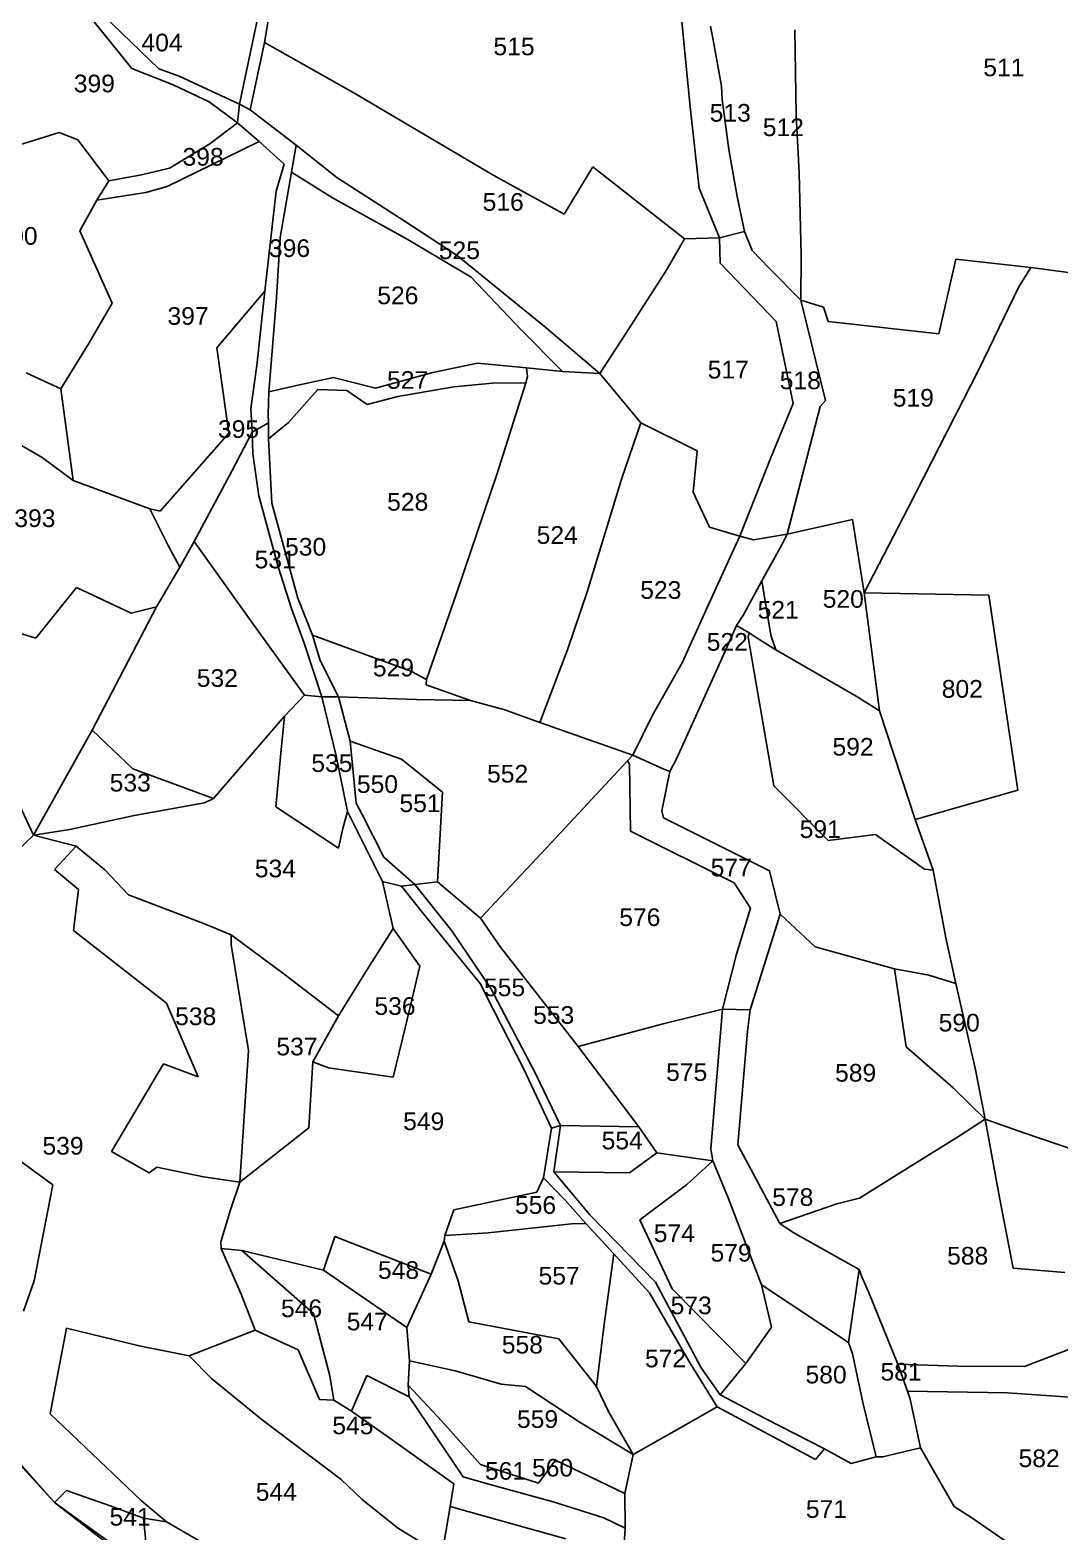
# Model space of a CAD drawing. Header units: inches. Extents: x 186800 to 194298, y 1604602 to 1613194.
# Drawn here: x 190825 to 191700, y 1606393 to 1607669 of the extents above; entities that cross this region are included whole.
import ezdxf

# ---------------------------------------------------------------- set-up
doc = ezdxf.new("R2010")
doc.units = ezdxf.units.IN
doc.header["$LTSCALE"] = 15
doc.header["$MEASUREMENT"] = 0
doc.layers.add('PLOT', color=7, linetype='Continuous')
doc.layers.add('PLOT NO', color=7, linetype='Continuous')
doc.styles.get("Standard").update_dxf_attribs({"font": 'arial.ttf'})

msp = doc.modelspace()

# ---------------------------------------------------------------- linework, layer by layer
at = {"layer": 'PLOT'}
for p, q in [((191023.9, 1607657.9), (191031.4, 1607703.3)), ((191031.4, 1607703.3), (191023.9, 1607657.9)), ((190911.3, 1607636), (190864.7, 1607693.5)), ((190864.7, 1607693.5), (190911.3, 1607636)), ((191020.4, 1607690.3), (191002.8, 1607605.6)), ((191002.8, 1607605.6), (191020.4, 1607690.3)), ((190934.1, 1607635.7), (190887, 1607681.2)), ((190887, 1607681.2), (190934.1, 1607635.7)), ((191378.2, 1607678.6), (191385.5, 1607603.5)), ((191385.5, 1607603.5), (191378.2, 1607678.6)), ((191402.7, 1607672), (191405.3, 1607658.6)), ((191405.3, 1607658.6), (191402.7, 1607672)), ((191474.3, 1607668.7), (191475.6, 1607596.2)), ((191475.6, 1607596.2), (191474.3, 1607668.7)), ((191023.9, 1607657.9), (191011.8, 1607600.7)), ((191011.8, 1607600.7), (191023.9, 1607657.9)), ((191101.1, 1607614.5), (191023.9, 1607657.9)), ((191023.9, 1607657.9), (191101.1, 1607614.5)), ((191405.3, 1607658.6), (191412, 1607620.8)), ((191412, 1607620.8), (191405.3, 1607658.6)), ((190946.2, 1607622.2), (190911.3, 1607636)), ((190911.3, 1607636), (190946.2, 1607622.2)), ((190951.3, 1607629.5), (190934.1, 1607635.7)), ((190934.1, 1607635.7), (190951.3, 1607629.5)), ((190977, 1607607.5), (190946.2, 1607622.2)), ((190946.2, 1607622.2), (190977, 1607607.5)), ((191002.8, 1607605.6), (190951.3, 1607629.5)), ((190951.3, 1607629.5), (191002.8, 1607605.6)), ((191218.6, 1607545), (191101.1, 1607614.5)), ((191101.1, 1607614.5), (191218.6, 1607545)), ((191412, 1607620.8), (191412.8, 1607609.7)), ((191412.8, 1607609.7), (191412, 1607620.8)), ((191412.8, 1607609.7), (191418.3, 1607567.1)), ((191418.3, 1607567.1), (191412.8, 1607609.7)), ((191000.9, 1607589.8), (190977, 1607607.5)), ((190977, 1607607.5), (191000.9, 1607589.8)), ((191002.8, 1607605.6), (191000.9, 1607589.8)), ((191000.9, 1607589.8), (191002.8, 1607605.6)), ((191002.8, 1607605.6), (191011.8, 1607600.7)), ((191011.8, 1607600.7), (191002.8, 1607605.6)), ((191002.8, 1607605.6), (191002.8, 1607605.6)), ((191011.8, 1607600.7), (191050.9, 1607570.9)), ((191050.9, 1607570.9), (191011.8, 1607600.7)), ((191011.8, 1607600.7), (191011.8, 1607600.7)), ((191385.5, 1607603.5), (191393.3, 1607534.3)), ((191393.3, 1607534.3), (191385.5, 1607603.5)), ((191475.6, 1607596.2), (191478, 1607547.2)), ((191478, 1607547.2), (191475.6, 1607596.2)), ((191000.9, 1607589.8), (190977.5, 1607571.9)), ((190977.5, 1607571.9), (191000.9, 1607589.8)), ((191019.5, 1607573.9), (191000.9, 1607589.8)), ((191000.9, 1607589.8), (191019.5, 1607573.9)), ((191000.9, 1607589.8), (191000.9, 1607589.8)), ((190849.4, 1607581.6), (190815.7, 1607571)), ((190815.7, 1607571), (190849.4, 1607581.6)), ((190865.3, 1607575.4), (190849.4, 1607581.6)), ((190849.4, 1607581.6), (190865.3, 1607575.4)), ((190891.8, 1607540.6), (190865.3, 1607575.4)), ((190865.3, 1607575.4), (190865.3, 1607575.4)), ((190865.3, 1607575.4), (190891.8, 1607540.6)), ((190977.5, 1607571.9), (190943.2, 1607551.2)), ((190943.2, 1607551.2), (190977.5, 1607571.9)), ((190978.8, 1607554), (191019.5, 1607573.9)), ((191019.5, 1607573.9), (190978.8, 1607554)), ((191019.5, 1607573.9), (191019.5, 1607573.9)), ((191040.6, 1607554.6), (191019.5, 1607573.9)), ((191019.5, 1607573.9), (191040.6, 1607554.6)), ((191050.9, 1607570.9), (191047, 1607547.8)), ((191047, 1607547.8), (191050.9, 1607570.9)), ((191050.9, 1607570.9), (191085.3, 1607543.3)), ((191085.3, 1607543.3), (191050.9, 1607570.9)), ((191418.3, 1607567.1), (191425.5, 1607527.1)), ((191425.5, 1607527.1), (191418.3, 1607567.1)), ((190919.4, 1607545.6), (190891.8, 1607540.6)), ((190891.8, 1607540.6), (190919.4, 1607545.6)), ((190943.2, 1607551.2), (190919.4, 1607545.6)), ((190919.4, 1607545.6), (190943.2, 1607551.2)), ((190941.2, 1607535.6), (190978.8, 1607554)), ((190978.8, 1607554), (190941.2, 1607535.6)), ((191033.9, 1607531.8), (191040.6, 1607554.6)), ((191040.6, 1607554.6), (191033.9, 1607531.8)), ((191047, 1607547.8), (191037.3, 1607492.5)), ((191037.3, 1607492.5), (191047, 1607547.8)), ((191081.8, 1607526), (191047, 1607547.8)), ((191047, 1607547.8), (191081.8, 1607526)), ((191278.5, 1607512.1), (191218.6, 1607545)), ((191218.6, 1607545), (191278.5, 1607512.1)), ((191302.7, 1607552.4), (191278.5, 1607512.1)), ((191278.5, 1607512.1), (191302.7, 1607552.4)), ((191380.8, 1607491.2), (191302.7, 1607552.4)), ((191302.7, 1607552.4), (191380.8, 1607491.2)), ((191478, 1607547.2), (191479.8, 1607477.4)), ((191479.8, 1607477.4), (191478, 1607547.2)), ((190891.8, 1607540.6), (190881.5, 1607524)), ((190881.5, 1607524), (190891.8, 1607540.6)), ((190923.1, 1607530.6), (190941.2, 1607535.6)), ((190941.2, 1607535.6), (190923.1, 1607530.6)), ((191024.2, 1607446.8), (191033.9, 1607531.8)), ((191033.9, 1607531.8), (191024.2, 1607446.8)), ((191085.3, 1607543.3), (191142.7, 1607506.4)), ((191142.7, 1607506.4), (191085.3, 1607543.3)), ((191393.3, 1607534.3), (191410.3, 1607492.2)), ((191410.3, 1607492.2), (191393.3, 1607534.3)), ((190881.5, 1607524), (190867, 1607497.9)), ((190867, 1607497.9), (190881.5, 1607524)), ((190881.5, 1607524), (190923.1, 1607530.6)), ((190923.1, 1607530.6), (190881.5, 1607524)), ((191145.2, 1607491), (191081.8, 1607526)), ((191081.8, 1607526), (191145.2, 1607491)), ((191425.5, 1607527.1), (191431.6, 1607497.4)), ((191431.6, 1607497.4), (191425.5, 1607527.1)), ((191142.7, 1607506.4), (191187.5, 1607477.1)), ((191187.5, 1607477.1), (191142.7, 1607506.4)), ((190867, 1607497.9), (190894.5, 1607436.7)), ((190894.5, 1607436.7), (190867, 1607497.9)), ((191431.6, 1607497.4), (191410.3, 1607492.2)), ((191410.3, 1607492.2), (191431.6, 1607497.4)), ((191438.1, 1607481.3), (191431.6, 1607497.4)), ((191431.6, 1607497.4), (191438.1, 1607481.3)), ((191037.3, 1607492.5), (191034, 1607441.1)), ((191034, 1607441.1), (191037.3, 1607492.5)), ((191199.4, 1607458.8), (191145.2, 1607491)), ((191145.2, 1607491), (191199.4, 1607458.8)), ((191365.7, 1607465.2), (191380.8, 1607491.2)), ((191380.8, 1607491.2), (191365.7, 1607465.2)), ((191410.3, 1607492.2), (191380.8, 1607491.2)), ((191380.8, 1607491.2), (191410.3, 1607492.2)), ((191380.8, 1607491.2), (191380.8, 1607491.2)), ((191411, 1607470.7), (191410.3, 1607492.2)), ((191410.3, 1607492.2), (191411, 1607470.7)), ((191452.5, 1607466.2), (191438.1, 1607481.3)), ((191438.1, 1607481.3), (191452.5, 1607466.2)), ((191187.5, 1607477.1), (191263.2, 1607415.5)), ((191263.2, 1607415.5), (191187.5, 1607477.1)), ((191458.7, 1607420.9), (191411, 1607470.7)), ((191411, 1607470.7), (191458.7, 1607420.9)), ((191479.8, 1607477.4), (191479.5, 1607439)), ((191479.5, 1607439), (191479.8, 1607477.4)), ((191596.7, 1607410.5), (191611.2, 1607474)), ((191611.2, 1607474), (191596.7, 1607410.5)), ((191611.2, 1607474), (191674.8, 1607466.9)), ((191674.8, 1607466.9), (191611.2, 1607474)), ((191241.9, 1607414), (191199.4, 1607458.8)), ((191199.4, 1607458.8), (191241.9, 1607414)), ((191331, 1607410.8), (191365.7, 1607465.2)), ((191365.7, 1607465.2), (191331, 1607410.8)), ((191479.5, 1607439), (191452.5, 1607466.2)), ((191452.5, 1607466.2), (191479.5, 1607439)), ((191664.8, 1607450.5), (191674.8, 1607466.9)), ((191674.8, 1607466.9), (191664.8, 1607450.5)), ((191674.8, 1607466.9), (191772.2, 1607453.9)), ((191772.2, 1607453.9), (191674.8, 1607466.9)), ((191024.2, 1607446.8), (190983.5, 1607398.5)), ((190983.5, 1607398.5), (191024.2, 1607446.8)), ((191017.3, 1607383.5), (191024.2, 1607446.8)), ((191024.2, 1607446.8), (191017.3, 1607383.5)), ((191024.2, 1607446.8), (191024.2, 1607446.8)), ((191630.6, 1607380.2), (191664.8, 1607450.5)), ((191664.8, 1607450.5), (191630.6, 1607380.2)), ((191664.8, 1607450.5), (191664.8, 1607450.5)), ((190894.5, 1607436.7), (190874.9, 1607403)), ((190874.9, 1607403), (190894.5, 1607436.7)), ((191034, 1607441.1), (191027.6, 1607361.3)), ((191027.6, 1607361.3), (191034, 1607441.1)), ((191479.5, 1607439), (191498.8, 1607433.2)), ((191498.8, 1607433.2), (191479.5, 1607439)), ((191479.5, 1607439), (191500.4, 1607353.8)), ((191500.4, 1607353.8), (191479.5, 1607439)), ((191479.5, 1607439), (191479.5, 1607439)), ((191498.8, 1607433.2), (191502.7, 1607421)), ((191502.7, 1607421), (191498.8, 1607433.2)), ((191472.9, 1607351.4), (191458.7, 1607420.9)), ((191458.7, 1607420.9), (191472.9, 1607351.4)), ((191502.7, 1607421), (191596.7, 1607410.5)), ((191596.7, 1607410.5), (191502.7, 1607421)), ((191277, 1607378.4), (191241.9, 1607414)), ((191241.9, 1607414), (191277, 1607378.4)), ((191263.2, 1607415.5), (191308.8, 1607376.7)), ((191308.8, 1607376.7), (191263.2, 1607415.5)), ((191308.8, 1607376.7), (191331, 1607410.8)), ((191331, 1607410.8), (191308.8, 1607376.7)), ((190874.9, 1607403), (190850.9, 1607363.9)), ((190850.9, 1607363.9), (190874.9, 1607403)), ((190983.5, 1607398.5), (190993.5, 1607326.1)), ((190993.5, 1607326.1), (190983.5, 1607398.5)), ((191012.4, 1607347), (191017.3, 1607383.5)), ((191017.3, 1607383.5), (191012.4, 1607347)), ((191204.8, 1607385.5), (191166.8, 1607377.7)), ((191166.8, 1607377.7), (191204.8, 1607385.5)), ((191246.4, 1607381.5), (191204.8, 1607385.5)), ((191204.8, 1607385.5), (191246.4, 1607381.5)), ((191277, 1607378.4), (191246.4, 1607381.5)), ((191246.4, 1607381.5), (191247.2, 1607374.2)), ((191247.2, 1607374.2), (191246.4, 1607381.5)), ((191246.4, 1607381.5), (191246.4, 1607381.5)), ((191246.4, 1607381.5), (191277, 1607378.4)), ((191570.8, 1607262.6), (191630.6, 1607380.2)), ((191630.6, 1607380.2), (191570.8, 1607262.6)), ((190850.9, 1607363.9), (190821.4, 1607377.5)), ((190821.4, 1607377.5), (190850.9, 1607363.9)), ((191053.7, 1607367.3), (191027.6, 1607361.3)), ((191027.6, 1607361.3), (191053.7, 1607367.3)), ((191082.6, 1607373.5), (191053.7, 1607367.3)), ((191053.7, 1607367.3), (191082.6, 1607373.5)), ((191118.1, 1607364.3), (191082.6, 1607373.5)), ((191082.6, 1607373.5), (191118.1, 1607364.3)), ((191166.8, 1607377.7), (191118.1, 1607364.3)), ((191118.1, 1607364.3), (191166.8, 1607377.7)), ((191217.5, 1607368.6), (191184.8, 1607365.6)), ((191184.8, 1607365.6), (191217.5, 1607368.6)), ((191245.9, 1607368.8), (191217.5, 1607368.6)), ((191217.5, 1607368.6), (191245.9, 1607368.8)), ((191221.7, 1607292), (191245.9, 1607368.8)), ((191245.9, 1607368.8), (191221.7, 1607292)), ((191247.2, 1607374.2), (191245.9, 1607368.8)), ((191245.9, 1607368.8), (191247.2, 1607374.2)), ((191308.8, 1607376.7), (191277, 1607378.4)), ((191277, 1607378.4), (191277, 1607378.4)), ((191277, 1607378.4), (191277, 1607378.4)), ((191277, 1607378.4), (191308.8, 1607376.7)), ((191343.7, 1607335), (191308.8, 1607376.7)), ((191308.8, 1607376.7), (191343.7, 1607335)), ((191308.8, 1607376.7), (191308.8, 1607376.7)), ((190861.3, 1607286), (190850.9, 1607363.9)), ((190850.9, 1607363.9), (190850.9, 1607363.9)), ((190850.9, 1607363.9), (190861.3, 1607286)), ((191027.6, 1607361.3), (191026.9, 1607341.9)), ((191026.9, 1607341.9), (191027.6, 1607361.3)), ((191069.1, 1607363.3), (191044.4, 1607335.1)), ((191044.4, 1607335.1), (191069.1, 1607363.3)), ((191094, 1607362.4), (191069.1, 1607363.3)), ((191069.1, 1607363.3), (191094, 1607362.4)), ((191111, 1607350.6), (191094, 1607362.4)), ((191094, 1607362.4), (191111, 1607350.6)), ((191137.1, 1607357.3), (191111, 1607350.6)), ((191111, 1607350.6), (191137.1, 1607357.3)), ((191184.8, 1607365.6), (191137.1, 1607357.3)), ((191137.1, 1607357.3), (191184.8, 1607365.6)), ((191500.4, 1607353.8), (191495.9, 1607348.8)), ((191495.9, 1607348.8), (191500.4, 1607353.8)), ((190754.3, 1607352.3), (190835.1, 1607305.4)), ((190835.1, 1607305.4), (190754.3, 1607352.3)), ((191013.5, 1607327), (191012.4, 1607347)), ((191012.4, 1607347), (191013.5, 1607327)), ((191026.9, 1607341.9), (191027.4, 1607334.9)), ((191027.4, 1607334.9), (191026.9, 1607341.9)), ((191454.4, 1607305.9), (191472.9, 1607351.4)), ((191472.9, 1607351.4), (191454.4, 1607305.9)), ((191495.9, 1607348.8), (191468, 1607240.3)), ((191468, 1607240.3), (191495.9, 1607348.8)), ((191027.4, 1607334.9), (191013.5, 1607327)), ((191013.5, 1607327), (191027.4, 1607334.9)), ((191044.4, 1607335.1), (191027.3, 1607321.2)), ((191027.3, 1607321.2), (191044.4, 1607335.1)), ((191027.3, 1607321.2), (191027.4, 1607334.9)), ((191027.4, 1607334.9), (191027.3, 1607321.2)), ((191343.7, 1607335), (191327.4, 1607287.8)), ((191327.4, 1607287.8), (191343.7, 1607335)), ((191391.5, 1607311), (191343.7, 1607335)), ((191343.7, 1607335), (191391.5, 1607311)), ((190993.5, 1607326.1), (190935.3, 1607260)), ((190935.3, 1607260), (190993.5, 1607326.1)), ((190996.5, 1607294.5), (191013.5, 1607327)), ((191013.5, 1607327), (190996.5, 1607294.5)), ((191013.5, 1607327), (191013.5, 1607327)), ((191013.5, 1607327), (191014, 1607308.5)), ((191014, 1607308.5), (191013.5, 1607327)), ((191027.3, 1607321.2), (191030.2, 1607266.7)), ((191030.2, 1607266.7), (191027.3, 1607321.2)), ((191027.3, 1607321.2), (191027.3, 1607321.2)), ((190835.1, 1607305.4), (190861.3, 1607286)), ((190861.3, 1607286), (190835.1, 1607305.4)), ((191014, 1607308.5), (191019.2, 1607272.9)), ((191019.2, 1607272.9), (191014, 1607308.5)), ((191388, 1607276), (191391.5, 1607311)), ((191391.5, 1607311), (191388, 1607276)), ((191427.7, 1607238.7), (191454.4, 1607305.9)), ((191454.4, 1607305.9), (191427.7, 1607238.7)), ((190964.1, 1607234.1), (190996.5, 1607294.5)), ((190996.5, 1607294.5), (190964.1, 1607234.1)), ((191187, 1607190), (191221.7, 1607292)), ((191221.7, 1607292), (191187, 1607190)), ((190926.6, 1607261.9), (190861.3, 1607286)), ((190861.3, 1607286), (190861.3, 1607286)), ((190861.3, 1607286), (190926.6, 1607261.9)), ((191327.4, 1607287.8), (191298.1, 1607191.4)), ((191298.1, 1607191.4), (191327.4, 1607287.8)), ((191019.2, 1607272.9), (191035.5, 1607212.6)), ((191035.5, 1607212.6), (191019.2, 1607272.9)), ((191030.2, 1607266.7), (191052.2, 1607185.9)), ((191052.2, 1607185.9), (191030.2, 1607266.7)), ((191401.8, 1607246.3), (191388, 1607276)), ((191388, 1607276), (191401.8, 1607246.3)), ((190935.3, 1607260), (190926.6, 1607261.9)), ((190926.6, 1607261.9), (190942.2, 1607230.8)), ((190942.2, 1607230.8), (190926.6, 1607261.9)), ((190926.6, 1607261.9), (190935.3, 1607260)), ((191523.5, 1607252.7), (191468, 1607240.3)), ((191468, 1607240.3), (191523.5, 1607252.7)), ((191533.3, 1607190.4), (191523.5, 1607252.7)), ((191523.5, 1607252.7), (191533.3, 1607190.4)), ((191533.3, 1607190.4), (191570.8, 1607262.6)), ((191570.8, 1607262.6), (191533.3, 1607190.4)), ((191427.7, 1607238.7), (191401.8, 1607246.3)), ((191401.8, 1607246.3), (191427.7, 1607238.7)), ((191427.7, 1607238.7), (191424.1, 1607230.8)), ((191424.1, 1607230.8), (191427.7, 1607238.7)), ((191439.3, 1607235.5), (191427.7, 1607238.7)), ((191427.7, 1607238.7), (191427.7, 1607238.7)), ((191427.7, 1607238.7), (191427.7, 1607238.7)), ((191427.7, 1607238.7), (191439.3, 1607235.5)), ((191468, 1607240.3), (191439.3, 1607235.5)), ((191439.3, 1607235.5), (191468, 1607240.3)), ((191463.5, 1607231.2), (191468, 1607240.3)), ((191468, 1607240.3), (191463.5, 1607231.2)), ((190942.2, 1607230.8), (190952, 1607212.3)), ((190952, 1607212.3), (190942.2, 1607230.8)), ((190964.1, 1607234.1), (190952, 1607212.3)), ((190952, 1607212.3), (190964.1, 1607234.1)), ((191015.2, 1607162.6), (190964.1, 1607234.1)), ((190964.1, 1607234.1), (191015.2, 1607162.6)), ((191424.1, 1607230.8), (191400.2, 1607178.5)), ((191400.2, 1607178.5), (191424.1, 1607230.8)), ((191446.4, 1607200.7), (191463.5, 1607231.2)), ((191463.5, 1607231.2), (191446.4, 1607200.7)), ((190952, 1607212.3), (190932.1, 1607178.6)), ((190932.1, 1607178.6), (190952, 1607212.3)), ((191035.5, 1607212.6), (191046.8, 1607177.1)), ((191046.8, 1607177.1), (191035.5, 1607212.6)), ((191446.4, 1607200.7), (191430.9, 1607171.7)), ((191430.9, 1607171.7), (191446.4, 1607200.7)), ((191453.9, 1607154.5), (191446.4, 1607200.7)), ((191446.4, 1607200.7), (191446.4, 1607200.7)), ((191446.4, 1607200.7), (191453.9, 1607154.5)), ((190864.3, 1607195.1), (190829.7, 1607152)), ((190829.7, 1607152), (190864.3, 1607195.1)), ((190910.7, 1607173.2), (190864.3, 1607195.1)), ((190864.3, 1607195.1), (190910.7, 1607173.2)), ((191161.6, 1607116.8), (191187, 1607190)), ((191187, 1607190), (191161.6, 1607116.8)), ((191298.1, 1607191.4), (191281.5, 1607143)), ((191281.5, 1607143), (191298.1, 1607191.4)), ((191639.3, 1607188.6), (191533.3, 1607190.4)), ((191533.3, 1607190.4), (191546.4, 1607090.2)), ((191546.4, 1607090.2), (191533.3, 1607190.4)), ((191533.3, 1607190.4), (191533.3, 1607190.4)), ((191533.3, 1607190.4), (191639.3, 1607188.6)), ((191663.9, 1607022.7), (191639.3, 1607188.6)), ((191639.3, 1607188.6), (191663.9, 1607022.7)), ((190932.1, 1607178.6), (190877.6, 1607073.7)), ((190877.6, 1607073.7), (190932.1, 1607178.6)), ((190932.1, 1607178.6), (190910.7, 1607173.2)), ((190910.7, 1607173.2), (190932.1, 1607178.6)), ((191046.8, 1607177.1), (191057.5, 1607147.8)), ((191057.5, 1607147.8), (191046.8, 1607177.1)), ((191052.2, 1607185.9), (191064.7, 1607154.4)), ((191064.7, 1607154.4), (191052.2, 1607185.9)), ((191400.2, 1607178.5), (191378.7, 1607131.1)), ((191378.7, 1607131.1), (191400.2, 1607178.5)), ((190829.7, 1607152), (190783.3, 1607166)), ((190783.3, 1607166), (190829.7, 1607152)), ((191058, 1607103.4), (191015.2, 1607162.6)), ((191015.2, 1607162.6), (191058, 1607103.4)), ((191425, 1607162.8), (191411.6, 1607132.8)), ((191411.6, 1607132.8), (191425, 1607162.8)), ((191430.9, 1607171.7), (191425, 1607162.8)), ((191425, 1607162.8), (191430.9, 1607171.7)), ((191425, 1607162.8), (191435.5, 1607156.4)), ((191435.5, 1607156.4), (191425, 1607162.8)), ((191148.2, 1607123.8), (191064.7, 1607154.4)), ((191064.7, 1607154.4), (191071.1, 1607132.9)), ((191064.7, 1607154.4), (191148.2, 1607123.8)), ((191071.1, 1607132.9), (191064.7, 1607154.4)), ((191435.5, 1607156.4), (191434.7, 1607152.8)), ((191434.7, 1607152.8), (191435.5, 1607156.4)), ((191434.7, 1607152.8), (191441.3, 1607114.9)), ((191441.3, 1607114.9), (191434.7, 1607152.8)), ((191435.5, 1607156.4), (191442.5, 1607152.1)), ((191442.5, 1607152.1), (191435.5, 1607156.4)), ((191442.5, 1607152.1), (191458.3, 1607142)), ((191458.3, 1607142), (191442.5, 1607152.1)), ((191458.3, 1607142), (191453.9, 1607154.5)), ((191453.9, 1607154.5), (191458.3, 1607142)), ((191057.5, 1607147.8), (191072.6, 1607102.1)), ((191072.6, 1607102.1), (191057.5, 1607147.8)), ((191281.5, 1607143), (191257.7, 1607080.3)), ((191257.7, 1607080.3), (191281.5, 1607143)), ((191458.3, 1607142), (191458.3, 1607142)), ((191526.6, 1607102.7), (191458.3, 1607142)), ((191458.3, 1607142), (191526.6, 1607102.7)), ((191071.1, 1607132.9), (191086.7, 1607102.1)), ((191086.7, 1607102.1), (191071.1, 1607132.9)), ((191161.6, 1607116.8), (191148.2, 1607123.8)), ((191148.2, 1607123.8), (191161.6, 1607116.8)), ((191378.7, 1607131.1), (191353.3, 1607085.9)), ((191353.3, 1607085.9), (191378.7, 1607131.1)), ((191411.6, 1607132.8), (191374.3, 1607050)), ((191374.3, 1607050), (191411.6, 1607132.8)), ((191161.2, 1607112.4), (191161.6, 1607116.8)), ((191161.6, 1607116.8), (191161.2, 1607112.4)), ((191198.9, 1607099.1), (191161.2, 1607112.4)), ((191161.2, 1607112.4), (191198.9, 1607099.1)), ((191161.6, 1607116.8), (191161.6, 1607116.8)), ((191161.6, 1607116.8), (191161.6, 1607116.8)), ((191441.3, 1607114.9), (191456.7, 1607026.5)), ((191456.7, 1607026.5), (191441.3, 1607114.9)), ((191041, 1607085.8), (191058, 1607103.4)), ((191058, 1607103.4), (191041, 1607085.8)), ((191058, 1607103.4), (191058, 1607103.4)), ((191072.6, 1607102.1), (191058, 1607103.4)), ((191058, 1607103.4), (191072.6, 1607102.1)), ((191086.7, 1607102.1), (191072.6, 1607102.1)), ((191072.6, 1607102.1), (191084.9, 1607052)), ((191084.9, 1607052), (191072.6, 1607102.1)), ((191072.6, 1607102.1), (191072.6, 1607102.1)), ((191072.6, 1607102.1), (191086.7, 1607102.1)), ((191072.6, 1607102.1), (191072.6, 1607102.1)), ((191086.7, 1607102.1), (191153, 1607099.8)), ((191096.6, 1607064.5), (191086.7, 1607102.1)), ((191153, 1607099.8), (191086.7, 1607102.1)), ((191086.7, 1607102.1), (191096.6, 1607064.5)), ((191153, 1607099.8), (191198.9, 1607099.1)), ((191198.9, 1607099.1), (191153, 1607099.8)), ((191228.1, 1607091.1), (191198.9, 1607099.1)), ((191198.9, 1607099.1), (191228.1, 1607091.1)), ((191546.4, 1607090.2), (191526.6, 1607102.7)), ((191526.6, 1607102.7), (191546.4, 1607090.2)), ((190980.5, 1607015.7), (191041, 1607085.8)), ((191041, 1607085.8), (190980.5, 1607015.7)), ((191041, 1607085.8), (191037.8, 1607054.4)), ((191037.8, 1607054.4), (191041, 1607085.8)), ((191257.7, 1607080.3), (191228.1, 1607091.1)), ((191228.1, 1607091.1), (191257.7, 1607080.3)), ((191353.3, 1607085.9), (191336.7, 1607052.6)), ((191336.7, 1607052.6), (191353.3, 1607085.9)), ((191576.6, 1606997.9), (191546.4, 1607090.2)), ((191546.4, 1607090.2), (191576.6, 1606997.9)), ((190877.6, 1607073.7), (190827.8, 1606984.7)), ((190827.8, 1606984.7), (190877.6, 1607073.7)), ((190877.6, 1607073.7), (190912.2, 1607040.9)), ((190912.2, 1607040.9), (190877.6, 1607073.7)), ((191299, 1607066), (191257.7, 1607080.3)), ((191257.7, 1607080.3), (191257.7, 1607080.3)), ((191257.7, 1607080.3), (191299, 1607066)), ((191140.4, 1607049.1), (191096.6, 1607064.5)), ((191096.6, 1607064.5), (191101.9, 1607011.8)), ((191101.9, 1607011.8), (191096.6, 1607064.5)), ((191096.6, 1607064.5), (191096.6, 1607064.5)), ((191096.6, 1607064.5), (191140.4, 1607049.1)), ((191336.7, 1607052.6), (191299, 1607066)), ((191299, 1607066), (191336.7, 1607052.6)), ((191037.8, 1607054.4), (191033.6, 1607008.7)), ((191033.6, 1607008.7), (191037.8, 1607054.4)), ((191084.9, 1607052), (191094.5, 1607004.7)), ((191094.5, 1607004.7), (191084.9, 1607052)), ((191175, 1607021.2), (191140.4, 1607049.1)), ((191140.4, 1607049.1), (191175, 1607021.2)), ((191332.3, 1607047.8), (191267.8, 1606978.5)), ((191267.8, 1606978.5), (191332.3, 1607047.8)), ((191336.7, 1607052.6), (191332.3, 1607047.8)), ((191332.3, 1607047.8), (191336.7, 1607052.6)), ((191332.3, 1607047.8), (191334.1, 1607044.8)), ((191334.1, 1607044.8), (191332.3, 1607047.8)), ((191362.5, 1607041), (191336.7, 1607052.6)), ((191336.7, 1607052.6), (191362.5, 1607041)), ((191374.3, 1607050), (191368.3, 1607038.7)), ((191368.3, 1607038.7), (191374.3, 1607050)), ((190912.2, 1607040.9), (190980.5, 1607015.7)), ((190980.5, 1607015.7), (190912.2, 1607040.9)), ((191334.1, 1607044.8), (191334.9, 1606987.9)), ((191334.9, 1606987.9), (191334.1, 1607044.8)), ((191361.5, 1607005.4), (191368.3, 1607038.7)), ((191368.3, 1607038.7), (191361.5, 1607005.4)), ((191368.3, 1607038.7), (191362.5, 1607041)), ((191362.5, 1607041), (191368.3, 1607038.7)), ((191368.3, 1607038.7), (191368.3, 1607038.7)), ((191456.7, 1607026.5), (191502.7, 1606980.2)), ((191502.7, 1606980.2), (191456.7, 1607026.5)), ((191456.7, 1607026.5), (191456.7, 1607026.5)), ((191576.6, 1606997.9), (191663.9, 1607022.7)), ((191663.9, 1607022.7), (191576.6, 1606997.9)), ((191663.9, 1607022.7), (191663.9, 1607022.7)), ((190827.8, 1606984.7), (190812.1, 1607018.1)), ((190812.1, 1607018.1), (190827.8, 1606984.7)), ((190913.1, 1607001.4), (190973, 1607012.1)), ((190973, 1607012.1), (190913.1, 1607001.4)), ((190973, 1607012.1), (190980.5, 1607015.7)), ((190980.5, 1607015.7), (190973, 1607012.1)), ((190980.5, 1607015.7), (190980.5, 1607015.7)), ((191033.6, 1607008.7), (191086.7, 1606973.5)), ((191086.7, 1606973.5), (191033.6, 1607008.7)), ((191101.9, 1607011.8), (191106.9, 1607002.1)), ((191106.9, 1607002.1), (191101.9, 1607011.8)), ((191171, 1606945), (191175, 1607021.2)), ((191175, 1607021.2), (191171, 1606945)), ((190858.6, 1606989.5), (190913.1, 1607001.4)), ((190913.1, 1607001.4), (190858.6, 1606989.5)), ((191090.6, 1606990.3), (191094.5, 1607004.7)), ((191094.5, 1607004.7), (191090.6, 1606990.3)), ((191094.5, 1607004.7), (191124.1, 1606945.2)), ((191124.1, 1606945.2), (191094.5, 1607004.7)), ((191094.5, 1607004.7), (191094.5, 1607004.7)), ((191106.9, 1607002.1), (191125.4, 1606965.8)), ((191125.4, 1606965.8), (191106.9, 1607002.1)), ((191362.8, 1606999.4), (191361.5, 1607005.4)), ((191361.5, 1607005.4), (191362.8, 1606999.4)), ((191452.9, 1606954.4), (191362.8, 1606999.4)), ((191362.8, 1606999.4), (191452.9, 1606954.4)), ((191591.8, 1606955), (191576.6, 1606997.9)), ((191576.6, 1606997.9), (191576.6, 1606997.9)), ((191576.6, 1606997.9), (191591.8, 1606955)), ((190812.4, 1606969.9), (190827.8, 1606984.7)), ((190827.8, 1606984.7), (190812.4, 1606969.9)), ((190827.8, 1606984.7), (190858.6, 1606989.5)), ((190858.6, 1606989.5), (190827.8, 1606984.7)), ((190864, 1606975.2), (190827.8, 1606984.7)), ((190827.8, 1606984.7), (190864, 1606975.2)), ((191086.7, 1606973.5), (191090.6, 1606990.3)), ((191090.6, 1606990.3), (191086.7, 1606973.5)), ((191334.9, 1606987.9), (191422.8, 1606944)), ((191422.8, 1606944), (191334.9, 1606987.9)), ((191502.7, 1606980.2), (191542.9, 1606985.2)), ((191542.9, 1606985.2), (191502.7, 1606980.2)), ((191542.9, 1606985.2), (191584.6, 1606955.8)), ((191584.6, 1606955.8), (191542.9, 1606985.2)), ((190864, 1606975.2), (190845.6, 1606955.4)), ((190845.6, 1606955.4), (190864, 1606975.2)), ((190888.3, 1606955.1), (190864, 1606975.2)), ((190864, 1606975.2), (190864, 1606975.2)), ((190864, 1606975.2), (190888.3, 1606955.1)), ((191267.8, 1606978.5), (191207.4, 1606914.2)), ((191207.4, 1606914.2), (191267.8, 1606978.5)), ((191125.4, 1606965.8), (191151.7, 1606942.8)), ((191151.7, 1606942.8), (191125.4, 1606965.8)), ((190845.6, 1606955.4), (190865.8, 1606938.5)), ((190865.8, 1606938.5), (190845.6, 1606955.4)), ((190908.4, 1606933.8), (190888.3, 1606955.1)), ((190888.3, 1606955.1), (190908.4, 1606933.8)), ((191124.1, 1606945.2), (191140.4, 1606941.2)), ((191140.4, 1606941.2), (191124.1, 1606945.2)), ((191124.1, 1606945.2), (191133.1, 1606905.4)), ((191133.1, 1606905.4), (191124.1, 1606945.2)), ((191151.7, 1606942.8), (191171, 1606945)), ((191171, 1606945), (191151.7, 1606942.8)), ((191171, 1606945), (191171, 1606945)), ((191207.4, 1606914.2), (191171, 1606945)), ((191171, 1606945), (191207.4, 1606914.2)), ((191462.1, 1606917.5), (191452.9, 1606954.4)), ((191452.9, 1606954.4), (191462.1, 1606917.5)), ((191584.6, 1606955.8), (191591.8, 1606955)), ((191591.8, 1606955), (191584.6, 1606955.8)), ((191602.8, 1606897.5), (191591.8, 1606955)), ((191591.8, 1606955), (191602.8, 1606897.5)), ((190865.8, 1606938.5), (190861.7, 1606903.5)), ((190861.7, 1606903.5), (190865.8, 1606938.5)), ((190972.9, 1606909.2), (190908.4, 1606933.8)), ((190908.4, 1606933.8), (190972.9, 1606909.2)), ((191140.4, 1606941.2), (191151.7, 1606942.8)), ((191151.7, 1606942.8), (191140.4, 1606941.2)), ((191140.4, 1606941.2), (191162.5, 1606913.5)), ((191162.5, 1606913.5), (191140.4, 1606941.2)), ((191140.4, 1606941.2), (191140.4, 1606941.2)), ((191183.1, 1606903.3), (191151.7, 1606942.8)), ((191151.7, 1606942.8), (191183.1, 1606903.3)), ((191422.8, 1606944), (191436.9, 1606922.5)), ((191436.9, 1606922.5), (191422.8, 1606944)), ((191436.9, 1606922.5), (191425, 1606883.4)), ((191425, 1606883.4), (191436.9, 1606922.5)), ((190995.7, 1606899.8), (190972.9, 1606909.2)), ((190972.9, 1606909.2), (190995.7, 1606899.8)), ((191162.5, 1606913.5), (191207.2, 1606858.6)), ((191207.2, 1606858.6), (191162.5, 1606913.5)), ((191224.4, 1606889.3), (191207.4, 1606914.2)), ((191207.4, 1606914.2), (191207.4, 1606914.2)), ((191207.4, 1606914.2), (191224.4, 1606889.3)), ((191436.4, 1606836.1), (191462.1, 1606917.5)), ((191462.1, 1606917.5), (191436.4, 1606836.1)), ((191491.8, 1606889.6), (191462.1, 1606917.5)), ((191462.1, 1606917.5), (191491.8, 1606889.6)), ((190861.7, 1606903.5), (190940.8, 1606841.8)), ((190940.8, 1606841.8), (190861.7, 1606903.5)), ((190995.7, 1606899.8), (190995.6, 1606891.4)), ((190995.6, 1606891.4), (190995.7, 1606899.8)), ((191040.5, 1606866.4), (190995.7, 1606899.8)), ((190995.7, 1606899.8), (190995.7, 1606899.8)), ((190995.7, 1606899.8), (191040.5, 1606866.4)), ((191133.1, 1606905.4), (191109.7, 1606868.2)), ((191109.7, 1606868.2), (191133.1, 1606905.4)), ((191155.9, 1606873.4), (191133.1, 1606905.4)), ((191133.1, 1606905.4), (191155.9, 1606873.4)), ((191216.3, 1606854.2), (191183.1, 1606903.3)), ((191183.1, 1606903.3), (191216.3, 1606854.2)), ((191611.2, 1606858.7), (191602.8, 1606897.5)), ((191602.8, 1606897.5), (191611.2, 1606858.7)), ((190995.6, 1606891.4), (191010.4, 1606801.6)), ((191010.4, 1606801.6), (190995.6, 1606891.4)), ((191290.4, 1606805.1), (191224.4, 1606889.3)), ((191224.4, 1606889.3), (191290.4, 1606805.1)), ((191425, 1606883.4), (191412.9, 1606836.7)), ((191412.9, 1606836.7), (191425, 1606883.4)), ((191559, 1606871.1), (191491.8, 1606889.6)), ((191491.8, 1606889.6), (191559, 1606871.1)), ((191109.7, 1606868.2), (191086.9, 1606831.2)), ((191086.9, 1606831.2), (191109.7, 1606868.2)), ((191143.6, 1606822), (191155.9, 1606873.4)), ((191155.9, 1606873.4), (191143.6, 1606822)), ((191588.3, 1606865.7), (191559, 1606871.1)), ((191559, 1606871.1), (191569, 1606804.9)), ((191569, 1606804.9), (191559, 1606871.1)), ((191559, 1606871.1), (191588.3, 1606865.7)), ((191086.9, 1606831.2), (191040.5, 1606866.4)), ((191040.5, 1606866.4), (191086.9, 1606831.2)), ((191207.2, 1606858.6), (191218.4, 1606836.2)), ((191218.4, 1606836.2), (191207.2, 1606858.6)), ((191611.2, 1606858.7), (191588.3, 1606865.7)), ((191588.3, 1606865.7), (191611.2, 1606858.7)), ((191627.6, 1606786.6), (191611.2, 1606858.7)), ((191611.2, 1606858.7), (191627.6, 1606786.6)), ((191254.2, 1606782.1), (191216.3, 1606854.2)), ((191216.3, 1606854.2), (191254.2, 1606782.1)), ((190940.8, 1606841.8), (190967.5, 1606779.3)), ((190967.5, 1606779.3), (190940.8, 1606841.8)), ((191086.9, 1606831.2), (191065.1, 1606792)), ((191065.1, 1606792), (191086.9, 1606831.2)), ((191086.9, 1606831.2), (191086.9, 1606831.2)), ((191218.4, 1606836.2), (191244.1, 1606785.8)), ((191244.1, 1606785.8), (191218.4, 1606836.2)), ((191412.9, 1606836.7), (191362.7, 1606824.4)), ((191362.7, 1606824.4), (191412.9, 1606836.7)), ((191403, 1606718.1), (191412.9, 1606836.7)), ((191412.9, 1606836.7), (191403, 1606718.1)), ((191412.9, 1606836.7), (191436.4, 1606836.1)), ((191436.4, 1606836.1), (191412.9, 1606836.7)), ((191412.9, 1606836.7), (191412.9, 1606836.7)), ((191436.4, 1606836.1), (191434.3, 1606818.2)), ((191434.3, 1606818.2), (191436.4, 1606836.1)), ((191133.1, 1606779.1), (191143.6, 1606822)), ((191143.6, 1606822), (191133.1, 1606779.1)), ((191362.7, 1606824.4), (191290.4, 1606805.1)), ((191290.4, 1606805.1), (191362.7, 1606824.4)), ((191434.3, 1606818.2), (191426, 1606721.6)), ((191426, 1606721.6), (191434.3, 1606818.2)), ((191290.4, 1606805.1), (191341.8, 1606736.7)), ((191341.8, 1606736.7), (191290.4, 1606805.1)), ((191569, 1606804.9), (191608.8, 1606769.9)), ((191608.8, 1606769.9), (191569, 1606804.9)), ((191010.4, 1606801.6), (191005.5, 1606728.5)), ((191005.5, 1606728.5), (191010.4, 1606801.6)), ((191061.6, 1606736), (191065.1, 1606792)), ((191065.1, 1606792), (191061.6, 1606736)), ((191065.1, 1606792), (191078.3, 1606786.9)), ((191065.1, 1606792), (191065.1, 1606792)), ((191078.3, 1606786.9), (191065.1, 1606792)), ((190938.2, 1606790.4), (190894, 1606715.8)), ((190894, 1606715.8), (190938.2, 1606790.4)), ((190967.5, 1606779.3), (190938.2, 1606790.4)), ((190938.2, 1606790.4), (190967.5, 1606779.3)), ((191078.3, 1606786.9), (191133.1, 1606779.1)), ((191133.1, 1606779.1), (191078.3, 1606786.9)), ((191244.1, 1606785.8), (191267.7, 1606735.7)), ((191267.7, 1606735.7), (191244.1, 1606785.8)), ((191275.4, 1606738), (191254.2, 1606782.1)), ((191254.2, 1606782.1), (191275.4, 1606738)), ((191636, 1606743.4), (191627.6, 1606786.6)), ((191627.6, 1606786.6), (191627.6, 1606786.6)), ((191627.6, 1606786.6), (191636, 1606743.4)), ((191608.8, 1606769.9), (191636, 1606743.4)), ((191636, 1606743.4), (191608.8, 1606769.9)), ((190844.2, 1606687.6), (190768.5, 1606742.8)), ((190768.5, 1606742.8), (190844.2, 1606687.6)), ((191636, 1606743.4), (191613.5, 1606728.7)), ((191613.5, 1606728.7), (191636, 1606743.4)), ((191648.3, 1606676.7), (191636, 1606743.4)), ((191668.9, 1606731.7), (191636, 1606743.4)), ((191636, 1606743.4), (191648.3, 1606676.7)), ((191636, 1606743.4), (191668.9, 1606731.7)), ((191003.1, 1606689.9), (191061.6, 1606736)), ((191061.6, 1606736), (191003.1, 1606689.9)), ((191005.5, 1606728.5), (191003.1, 1606689.9)), ((191003.1, 1606689.9), (191005.5, 1606728.5)), ((191267.7, 1606735.7), (191260.8, 1606693.4)), ((191260.8, 1606693.4), (191267.7, 1606735.7)), ((191275.4, 1606738), (191267.7, 1606735.7)), ((191267.7, 1606735.7), (191275.4, 1606738)), ((191275.4, 1606738), (191269.7, 1606698.7)), ((191269.7, 1606698.7), (191275.4, 1606738)), ((191341.8, 1606736.7), (191275.4, 1606738)), ((191275.4, 1606738), (191275.4, 1606738)), ((191275.4, 1606738), (191341.8, 1606736.7)), ((191357.2, 1606714.6), (191341.8, 1606736.7)), ((191341.8, 1606736.7), (191357.2, 1606714.6)), ((191613.5, 1606728.7), (191570.2, 1606701.8)), ((191570.2, 1606701.8), (191613.5, 1606728.7)), ((191759.8, 1606700.6), (191668.9, 1606731.7)), ((191668.9, 1606731.7), (191759.8, 1606700.6)), ((190894, 1606715.8), (190925.9, 1606697.7)), ((190925.9, 1606697.7), (190894, 1606715.8)), ((191404.7, 1606708), (191403, 1606718.1)), ((191403, 1606718.1), (191404.7, 1606708)), ((191426, 1606721.6), (191461.8, 1606654.8)), ((191461.8, 1606654.8), (191426, 1606721.6)), ((190925.9, 1606697.7), (190932.5, 1606702.4)), ((190932.5, 1606702.4), (190925.9, 1606697.7)), ((190932.5, 1606702.4), (190972.2, 1606694.3)), ((190972.2, 1606694.3), (190932.5, 1606702.4)), ((191357.2, 1606714.6), (191334, 1606697.7)), ((191334, 1606697.7), (191357.2, 1606714.6)), ((191404.7, 1606708), (191357.2, 1606714.6)), ((191357.2, 1606714.6), (191357.2, 1606714.6)), ((191357.2, 1606714.6), (191404.7, 1606708)), ((191404.7, 1606708), (191382.5, 1606687.6)), ((191382.5, 1606687.6), (191404.7, 1606708)), ((191417.7, 1606676.6), (191404.7, 1606708)), ((191404.7, 1606708), (191404.7, 1606708)), ((191404.7, 1606708), (191404.7, 1606708)), ((191404.7, 1606708), (191417.7, 1606676.6)), ((190972.2, 1606694.3), (191003.1, 1606689.9)), ((191003.1, 1606689.9), (190972.2, 1606694.3)), ((191003.1, 1606689.9), (190995.1, 1606666.2)), ((190995.1, 1606666.2), (191003.1, 1606689.9)), ((191260.8, 1606693.4), (191255.2, 1606681.3)), ((191255.2, 1606681.3), (191260.8, 1606693.4)), ((191279.3, 1606674.6), (191260.8, 1606693.4)), ((191260.8, 1606693.4), (191279.3, 1606674.6)), ((191334, 1606697.7), (191269.7, 1606698.7)), ((191269.7, 1606698.7), (191300.4, 1606662)), ((191269.7, 1606698.7), (191334, 1606697.7)), ((191300.4, 1606662), (191269.7, 1606698.7)), ((191269.7, 1606698.7), (191269.7, 1606698.7)), ((191570.2, 1606701.8), (191529.3, 1606676.3)), ((191529.3, 1606676.3), (191570.2, 1606701.8)), ((190828.2, 1606606.1), (190844.2, 1606687.6)), ((190844.2, 1606687.6), (190828.2, 1606606.1)), ((191255.2, 1606681.3), (191184.7, 1606666.4)), ((191184.7, 1606666.4), (191255.2, 1606681.3)), ((191382.5, 1606687.6), (191342.7, 1606657.7)), ((191342.7, 1606657.7), (191382.5, 1606687.6)), ((190995.1, 1606666.2), (190986.8, 1606639.2)), ((190986.8, 1606639.2), (190995.1, 1606666.2)), ((191184.7, 1606666.4), (191177, 1606644.6)), ((191177, 1606644.6), (191184.7, 1606666.4)), ((191296.8, 1606654.7), (191279.3, 1606674.6)), ((191279.3, 1606674.6), (191296.8, 1606654.7)), ((191446.1, 1606602.5), (191417.7, 1606676.6)), ((191417.7, 1606676.6), (191446.1, 1606602.5)), ((191510.2, 1606671.4), (191461.8, 1606654.8)), ((191461.8, 1606654.8), (191510.2, 1606671.4)), ((191529.3, 1606676.3), (191510.2, 1606671.4)), ((191510.2, 1606671.4), (191529.3, 1606676.3)), ((191510.2, 1606671.4), (191510.2, 1606671.4)), ((191660, 1606616.8), (191648.3, 1606676.7)), ((191648.3, 1606676.7), (191660, 1606616.8)), ((191214, 1606646.6), (191284.8, 1606654.4)), ((191284.8, 1606654.4), (191214, 1606646.6)), ((191284.8, 1606654.4), (191296.8, 1606654.7)), ((191296.8, 1606654.7), (191284.8, 1606654.4)), ((191296.8, 1606654.7), (191296.8, 1606654.7)), ((191320.8, 1606629), (191296.8, 1606654.7)), ((191296.8, 1606654.7), (191320.8, 1606629)), ((191300.4, 1606662), (191356.1, 1606604.7)), ((191356.1, 1606604.7), (191300.4, 1606662)), ((191342.7, 1606657.7), (191370.3, 1606599.1)), ((191370.3, 1606599.1), (191342.7, 1606657.7)), ((191461.8, 1606654.8), (191473, 1606646.9)), ((191473, 1606646.9), (191461.8, 1606654.8)), ((191461.8, 1606654.8), (191461.8, 1606654.8)), ((190986.8, 1606639.2), (190987.1, 1606633.3)), ((190987.1, 1606633.3), (190986.8, 1606639.2)), ((191083.7, 1606643.6), (191074, 1606615)), ((191074, 1606615), (191083.7, 1606643.6)), ((191165.6, 1606611.7), (191083.7, 1606643.6)), ((191083.7, 1606643.6), (191165.6, 1606611.7)), ((191176.6, 1606639.8), (191165.6, 1606611.7)), ((191165.6, 1606611.7), (191176.6, 1606639.8)), ((191177, 1606644.6), (191176.6, 1606639.8)), ((191176.6, 1606639.8), (191177, 1606644.6)), ((191188.5, 1606606), (191176.6, 1606639.8)), ((191176.6, 1606639.8), (191188.5, 1606606)), ((191177, 1606644.6), (191214, 1606646.6)), ((191214, 1606646.6), (191177, 1606644.6)), ((191473, 1606646.9), (191529.1, 1606615.7)), ((191529.1, 1606615.7), (191473, 1606646.9)), ((191004.6, 1606631.8), (190987.1, 1606633.3)), ((190987.1, 1606633.3), (191004, 1606594.5)), ((190987.1, 1606633.3), (191004.6, 1606631.8)), ((191004, 1606594.5), (190987.1, 1606633.3)), ((191074, 1606615), (191004.6, 1606631.8)), ((191004.6, 1606631.8), (191065.5, 1606578.1)), ((191065.5, 1606578.1), (191004.6, 1606631.8)), ((191004.6, 1606631.8), (191004.6, 1606631.8)), ((191004.6, 1606631.8), (191074, 1606615)), ((191320.8, 1606629), (191312.2, 1606566.8)), ((191312.2, 1606566.8), (191320.8, 1606629)), ((191350.9, 1606595.9), (191320.8, 1606629)), ((191320.8, 1606629), (191320.8, 1606629)), ((191320.8, 1606629), (191350.9, 1606595.9)), ((190845.4, 1606417.6), (190670.2, 1606616)), ((191144.8, 1606566.3), (191074, 1606615)), ((191074, 1606615), (191074, 1606615)), ((191074, 1606615), (191144.8, 1606566.3)), ((191529.1, 1606615.7), (191520, 1606553.5)), ((191520, 1606553.5), (191529.1, 1606615.7)), ((191529.1, 1606615.7), (191531.4, 1606609.5)), ((191531.4, 1606609.5), (191529.1, 1606615.7)), ((191703.9, 1606613), (191660, 1606616.8)), ((191660, 1606616.8), (191703.9, 1606613)), ((190819.1, 1606580.3), (190828.2, 1606606.1)), ((190828.2, 1606606.1), (190819.1, 1606580.3)), ((191165.6, 1606611.7), (191144.8, 1606566.3)), ((191144.8, 1606566.3), (191165.6, 1606611.7)), ((191165.6, 1606611.7), (191165.6, 1606611.7)), ((191197.5, 1606571.1), (191188.5, 1606606)), ((191188.5, 1606606), (191197.5, 1606571.1)), ((191356.1, 1606604.7), (191376.5, 1606566.5)), ((191376.5, 1606566.5), (191356.1, 1606604.7)), ((191454.5, 1606566.6), (191446.1, 1606602.5)), ((191446.1, 1606602.5), (191446.1, 1606602.5)), ((191520, 1606553.5), (191446.1, 1606602.5)), ((191446.1, 1606602.5), (191454.5, 1606566.6)), ((191446.1, 1606602.5), (191520, 1606553.5)), ((191531.4, 1606609.5), (191537.1, 1606596.7)), ((191537.1, 1606596.7), (191531.4, 1606609.5)), ((191004, 1606594.5), (191015.9, 1606564.1)), ((191015.9, 1606564.1), (191004, 1606594.5)), ((191384, 1606538.3), (191350.9, 1606595.9)), ((191350.9, 1606595.9), (191384, 1606538.3)), ((191370.3, 1606599.1), (191432.7, 1606535.6)), ((191432.7, 1606535.6), (191370.3, 1606599.1)), ((191537.1, 1606596.7), (191561.9, 1606535.3)), ((191561.9, 1606535.3), (191537.1, 1606596.7)), ((191065.5, 1606578.1), (191079.5, 1606525.3)), ((191079.5, 1606525.3), (191065.5, 1606578.1)), ((190855.8, 1606565.8), (190841.9, 1606492.9)), ((190841.9, 1606492.9), (190855.8, 1606565.8)), ((190917.4, 1606550.7), (190855.8, 1606565.8)), ((190855.8, 1606565.8), (190917.4, 1606550.7)), ((191015.9, 1606564.1), (190959.8, 1606542.1)), ((190959.8, 1606542.1), (191015.9, 1606564.1)), ((191015.9, 1606564.1), (191052.6, 1606547.3)), ((191052.6, 1606547.3), (191015.9, 1606564.1)), ((191147.1, 1606538), (191144.8, 1606566.3)), ((191144.8, 1606566.3), (191147.1, 1606538)), ((191273.9, 1606556.6), (191197.5, 1606571.1)), ((191197.5, 1606571.1), (191273.9, 1606556.6)), ((191312.2, 1606566.8), (191306, 1606516.2)), ((191306, 1606516.2), (191312.2, 1606566.8)), ((191376.5, 1606566.5), (191394.8, 1606532.1)), ((191394.8, 1606532.1), (191376.5, 1606566.5)), ((191432.7, 1606535.6), (191454.5, 1606566.6)), ((191454.5, 1606566.6), (191432.7, 1606535.6)), ((190959.8, 1606542.1), (190917.4, 1606550.7)), ((190917.4, 1606550.7), (190959.8, 1606542.1)), ((191306, 1606516.2), (191273.9, 1606556.6)), ((191273.9, 1606556.6), (191306, 1606516.2)), ((191523.5, 1606543.9), (191520, 1606553.5)), ((191520, 1606553.5), (191520, 1606553.5)), ((191520, 1606553.5), (191523.5, 1606543.9)), ((191669.4, 1606533.3), (191717.5, 1606551.6)), ((191717.5, 1606551.6), (191669.4, 1606533.3)), ((190978.8, 1606523.1), (190959.8, 1606542.1)), ((190959.8, 1606542.1), (190959.8, 1606542.1)), ((190959.8, 1606542.1), (190978.8, 1606523.1)), ((191052.6, 1606547.3), (191070.6, 1606505.1)), ((191070.6, 1606505.1), (191052.6, 1606547.3)), ((191146.1, 1606517.3), (191147.1, 1606538)), ((191147.1, 1606538), (191146.1, 1606517.3)), ((191185.8, 1606529.5), (191147.1, 1606538)), ((191147.1, 1606538), (191185.8, 1606529.5)), ((191408.4, 1606498.8), (191384, 1606538.3)), ((191384, 1606538.3), (191408.4, 1606498.8)), ((191532.2, 1606502.6), (191523.5, 1606543.9)), ((191523.5, 1606543.9), (191532.2, 1606502.6)), ((191079.5, 1606525.3), (191082.9, 1606504.7)), ((191082.9, 1606504.7), (191079.5, 1606525.3)), ((191097.7, 1606495.2), (191110.8, 1606525.5)), ((191110.8, 1606525.5), (191097.7, 1606495.2)), ((191110.8, 1606525.5), (191146.8, 1606507.5)), ((191146.8, 1606507.5), (191110.8, 1606525.5)), ((191225.1, 1606518.1), (191185.8, 1606529.5)), ((191185.8, 1606529.5), (191225.1, 1606518.1)), ((191394.8, 1606532.1), (191411.1, 1606509.2)), ((191411.1, 1606509.2), (191394.8, 1606532.1)), ((191411.1, 1606509.2), (191432.7, 1606535.6)), ((191432.7, 1606535.6), (191411.1, 1606509.2)), ((191561.9, 1606535.3), (191612.5, 1606533.5)), ((191612.5, 1606533.5), (191561.9, 1606535.3)), ((191561.9, 1606535.3), (191570, 1606512.2)), ((191570, 1606512.2), (191561.9, 1606535.3)), ((191561.9, 1606535.3), (191561.9, 1606535.3)), ((191612.5, 1606533.5), (191669.4, 1606533.3)), ((191612.5, 1606533.5), (191612.5, 1606533.5)), ((191669.4, 1606533.3), (191612.5, 1606533.5)), ((191021.9, 1606488), (190978.8, 1606523.1)), ((190978.8, 1606523.1), (191021.9, 1606488)), ((191146.8, 1606507.5), (191146.1, 1606517.3)), ((191174.5, 1606486.8), (191146.1, 1606517.3)), ((191146.1, 1606517.3), (191146.8, 1606507.5)), ((191146.1, 1606517.3), (191174.5, 1606486.8)), ((191245.5, 1606516.1), (191225.1, 1606518.1)), ((191225.1, 1606518.1), (191245.5, 1606516.1)), ((191292.1, 1606485.7), (191245.5, 1606516.1)), ((191245.5, 1606516.1), (191292.1, 1606485.7)), ((191306, 1606516.2), (191316.3, 1606494.3)), ((191316.3, 1606494.3), (191306, 1606516.2)), ((191306, 1606516.2), (191306, 1606516.2)), ((191655.1, 1606510.8), (191570, 1606512.2)), ((191570, 1606512.2), (191572.3, 1606505.5)), ((191570, 1606512.2), (191655.1, 1606510.8)), ((191572.3, 1606505.5), (191570, 1606512.2)), ((191070.6, 1606505.1), (191082.9, 1606504.7)), ((191082.9, 1606504.7), (191070.6, 1606505.1)), ((191082.9, 1606504.7), (191097.7, 1606495.2)), ((191097.7, 1606495.2), (191082.9, 1606504.7)), ((191082.9, 1606504.7), (191082.9, 1606504.7)), ((191146.8, 1606507.5), (191192.8, 1606439.3)), ((191192.8, 1606439.3), (191146.8, 1606507.5)), ((191146.8, 1606507.5), (191146.8, 1606507.5)), ((191408.4, 1606498.8), (191371.7, 1606478)), ((191371.7, 1606478), (191408.4, 1606498.8)), ((191492, 1606454.3), (191408.4, 1606498.8)), ((191408.4, 1606498.8), (191408.4, 1606498.8)), ((191408.4, 1606498.8), (191492, 1606454.3)), ((191411.1, 1606509.2), (191449.1, 1606489.1)), ((191449.1, 1606489.1), (191411.1, 1606509.2)), ((191543.4, 1606456.5), (191532.2, 1606502.6)), ((191532.2, 1606502.6), (191543.4, 1606456.5)), ((191572.3, 1606505.5), (191581.1, 1606464.2)), ((191581.1, 1606464.2), (191572.3, 1606505.5)), ((191724.1, 1606506), (191655.1, 1606510.8)), ((191655.1, 1606510.8), (191724.1, 1606506)), ((190841.9, 1606492.9), (190919.1, 1606419.2)), ((190919.1, 1606419.2), (190841.9, 1606492.9)), ((191089.1, 1606437.2), (191021.9, 1606488)), ((191021.9, 1606488), (191089.1, 1606437.2)), ((191097.7, 1606495.2), (191127.7, 1606474.4)), ((191127.7, 1606474.4), (191097.7, 1606495.2)), ((191207.3, 1606450), (191174.5, 1606486.8)), ((191174.5, 1606486.8), (191207.3, 1606450)), ((191337, 1606458.5), (191292.1, 1606485.7)), ((191292.1, 1606485.7), (191337, 1606458.5)), ((191316.3, 1606494.3), (191337, 1606458.5)), ((191337, 1606458.5), (191316.3, 1606494.3)), ((191449.1, 1606489.1), (191499.7, 1606463.2)), ((191499.7, 1606463.2), (191449.1, 1606489.1)), ((191127.7, 1606474.4), (191184.7, 1606433.4)), ((191184.7, 1606433.4), (191127.7, 1606474.4)), ((191371.7, 1606478), (191337, 1606458.5)), ((191337, 1606458.5), (191371.7, 1606478)), ((191499.7, 1606463.2), (191492, 1606454.3)), ((191492, 1606454.3), (191499.7, 1606463.2)), ((191522.2, 1606450.9), (191499.7, 1606463.2)), ((191499.7, 1606463.2), (191499.7, 1606463.2)), ((191499.7, 1606463.2), (191522.2, 1606450.9)), ((191581.1, 1606464.2), (191549.3, 1606456.3)), ((191549.3, 1606456.3), (191581.1, 1606464.2)), ((191609.8, 1606414.2), (191581.1, 1606464.2)), ((191581.1, 1606464.2), (191609.8, 1606414.2)), ((190812.7, 1606453.5), (190845.4, 1606417.6)), ((191256.7, 1606434.2), (191207.3, 1606450)), ((191207.3, 1606450), (191256.7, 1606434.2)), ((191271, 1606453.7), (191256.7, 1606434.2)), ((191256.7, 1606434.2), (191271, 1606453.7)), ((191330, 1606425.2), (191271, 1606453.7)), ((191271, 1606453.7), (191330, 1606425.2)), ((191337, 1606458.5), (191330, 1606425.2)), ((191330, 1606425.2), (191337, 1606458.5)), ((191337, 1606458.5), (191337, 1606458.5)), ((191543.4, 1606456.5), (191522.2, 1606450.9)), ((191522.2, 1606450.9), (191543.4, 1606456.5)), ((191549.3, 1606456.3), (191543.4, 1606456.5)), ((191543.4, 1606456.5), (191549.3, 1606456.3)), ((191106.9, 1606420.1), (191089.1, 1606437.2)), ((191089.1, 1606437.2), (191106.9, 1606420.1)), ((191192.8, 1606439.3), (191211.3, 1606434.2)), ((191211.3, 1606434.2), (191192.8, 1606439.3)), ((190855.7, 1606427.7), (190845.4, 1606417.6)), ((190845.4, 1606417.6), (190855.7, 1606427.7)), ((190893.6, 1606414.4), (190855.7, 1606427.7)), ((190855.7, 1606427.7), (190893.6, 1606414.4)), ((191184.7, 1606433.4), (191181.7, 1606414.3)), ((191181.7, 1606414.3), (191184.7, 1606433.4)), ((191211.3, 1606434.2), (191269, 1606418.1)), ((191269, 1606418.1), (191211.3, 1606434.2)), ((191330, 1606425.2), (191330.2, 1606395.9)), ((191330.2, 1606395.9), (191330, 1606425.2)), ((191330, 1606425.2), (191330, 1606425.2)), ((190925.5, 1606360.1), (190845.4, 1606417.6)), ((190845.4, 1606417.6), (190904.4, 1606372)), ((190921.2, 1606404.4), (190893.6, 1606414.4)), ((190893.6, 1606414.4), (190921.2, 1606404.4)), ((190919.1, 1606419.2), (190940.7, 1606401.2)), ((190940.7, 1606401.2), (190919.1, 1606419.2)), ((191136.8, 1606396), (191106.9, 1606420.1)), ((191106.9, 1606420.1), (191136.8, 1606396)), ((191181.7, 1606414.3), (191174.7, 1606372.9)), ((191174.7, 1606372.9), (191181.7, 1606414.3)), ((191208.8, 1606406.5), (191181.7, 1606414.3)), ((191181.7, 1606414.3), (191208.8, 1606406.5)), ((191269, 1606418.1), (191312.1, 1606404.5)), ((191312.1, 1606404.5), (191269, 1606418.1)), ((191624.9, 1606404.7), (191609.8, 1606414.2)), ((191609.8, 1606414.2), (191624.9, 1606404.7)), ((190940.7, 1606401.2), (190921.2, 1606404.4)), ((190921.2, 1606404.4), (190925.5, 1606360.1)), ((190925.5, 1606360.1), (190921.2, 1606404.4)), ((190921.2, 1606404.4), (190921.2, 1606404.4)), ((190921.2, 1606404.4), (190940.7, 1606401.2)), ((190999.4, 1606367.1), (190940.7, 1606401.2)), ((190940.7, 1606401.2), (190940.7, 1606401.2)), ((190940.7, 1606401.2), (190999.4, 1606367.1)), ((191279.8, 1606386.7), (191208.8, 1606406.5)), ((191208.8, 1606406.5), (191279.8, 1606386.7)), ((191312.1, 1606404.5), (191330.2, 1606395.9)), ((191330.2, 1606395.9), (191312.1, 1606404.5)), ((191656.7, 1606382.5), (191624.9, 1606404.7)), ((191624.9, 1606404.7), (191656.7, 1606382.5)), ((191174.7, 1606372.9), (191136.8, 1606396)), ((191136.8, 1606396), (191174.7, 1606372.9)), ((191330.2, 1606395.9), (191328, 1606358.8)), ((191328, 1606358.8), (191330.2, 1606395.9))]:
    msp.add_line(p, q, dxfattribs=at)

# ---------------------------------------------------------------- texts
at = {"layer": 'PLOT NO', "color": 7}
for s, p in [('404', (190919.4, 1607650.5)), ('515', (191218.4, 1607647.2)), ('511', (191634.5, 1607629.4)), ('399', (190861.9, 1607615.7)), ('516', (191209.2, 1607515.1)), ('400', (190796.2, 1607486.2)), ('396', (191027.7, 1607475.8)), ('397', (190941.5, 1607418.2)), ('527', (191128, 1607363.8)), ('519', (191557.6, 1607348.7)), ('528', (191128.1, 1607260.3)), ('524', (191255.1, 1607232.1)), ('531', (191015.5, 1607211.3)), ('521', (191442.8, 1607168.6)), ('529', (191116, 1607119.5)), ('592', (191506.4, 1607052.2)), ('535', (191063.7, 1607038.3)), ('550', (191102.4, 1607020.5)), ('552', (191213, 1607029.3)), ('591', (191478.5, 1606982.2)), ('577', (191402.9, 1606949.6)), ('576', (191325.3, 1606907.4)), ('555', (191210.4, 1606847.8)), ('536', (191117.3, 1606831.9)), ('538', (190948, 1606823.2)), ('553', (191252.1, 1606824.3)), ('590', (191596.6, 1606817.8)), ('537', (191034, 1606797.5)), ('539', (190835.3, 1606713.2)), ('578', (191455.2, 1606669.6)), ('574', (191354.6, 1606638.9)), ('579', (191402.8, 1606622.3)), ('548', (191120.3, 1606607.6)), ('545', (191081.5, 1606475.6)), ('559', (191238.4, 1606481)), ('582', (191664.5, 1606447.7)), ('560', (191251.2, 1606439.7)), ('541', (190892.3, 1606398)), ('571', (191483.8, 1606404.6))]:
    msp.add_text(s, height=15, dxfattribs=at).set_placement(p)
at = {"layer": 'PLOT NO', "color": 7, "oblique": 360}
for s, p in [('513', (191402.1, 1607590.8)), ('512', (191447.2, 1607578.5)), ('398', (190954.3, 1607553.4)), ('525', (191172, 1607474)), ('526', (191119.7, 1607435.7)), ('517', (191400.4, 1607372.6)), ('518', (191461.6, 1607363.5)), ('395', (190984.4, 1607322.1)), ('393', (190811.4, 1607246.4)), ('530', (191041.4, 1607222.1)), ('523', (191343.1, 1607185.4)), ('520', (191498.1, 1607177.8)), ('522', (191399.6, 1607141.3)), ('532', (190966.4, 1607110.6)), ('802', (191599.2, 1607101.4)), ('533', (190892.4, 1607021.7)), ('551', (191138.6, 1607004.2)), ('534', (191015.7, 1606948.8)), ('575', (191365.1, 1606775.8)), ('589', (191508.6, 1606775.2)), ('549', (191141.7, 1606734)), ('554', (191310.3, 1606717.7)), ('556', (191236.7, 1606662.9)), ('588', (191603.8, 1606619.8)), ('557', (191256.7, 1606602.8)), ('546', (191037.9, 1606575.1)), ('573', (191368.9, 1606577.6)), ('547', (191093.8, 1606563.9)), ('558', (191225.5, 1606544.2)), ('572', (191347.1, 1606532.5)), ('581', (191547.2, 1606521.2)), ('580', (191483.5, 1606518.8)), ('561', (191211.2, 1606437)), ('544', (191016.5, 1606419.1))]:
    msp.add_text(s, height=15, dxfattribs=at).set_placement(p)

doc.saveas('drawing.dxf')
